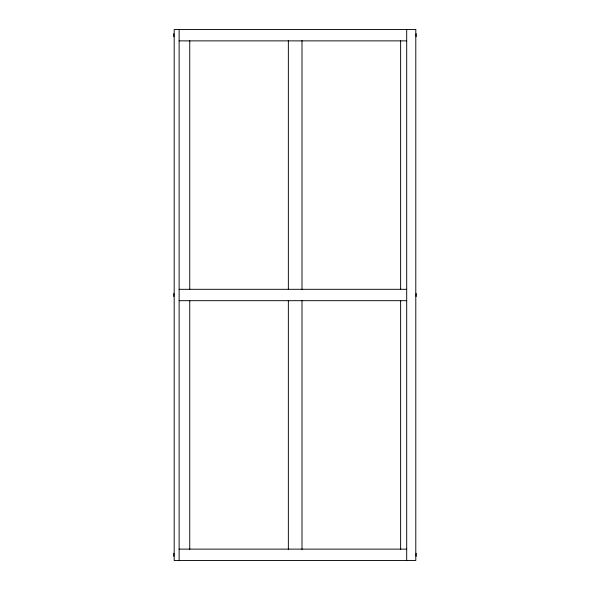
<?xml version="1.0" encoding="UTF-8"?>
<svg xmlns="http://www.w3.org/2000/svg" width="590" height="590" viewBox="0 0 590 590"><rect width="100%" height="100%" fill="white"/><g stroke="black" fill="none" stroke-linecap="round" stroke-linejoin="round"><path stroke-width="0.89" d="M179.124 40.88L406.694 40.88M179.124 289.314L406.694 289.314M179.124 300.686L406.694 300.686M179.124 549.12L406.694 549.12M416.171 33.674L416.171 36.705M416.186 293.481L416.171 296.519M416.171 553.295L416.171 556.326M406.694 29.5L406.694 560.5M400.625 40.562L400.625 289.469M400.625 300.531L400.625 549.438M302.006 40.562L302.006 289.469M302.006 300.531L302.006 549.438M288.355 40.562L288.355 289.469M288.355 300.531L288.355 549.438M189.744 40.562L189.744 289.469M189.744 300.531L189.744 549.438M179.124 29.5L179.124 560.5M173.814 33.674L173.814 36.705M173.814 293.481L173.814 296.519M173.814 553.295L173.814 556.326M415.795 29.5L174.19 29.5L174.19 560.5L415.795 560.5L415.795 29.5"/></g></svg>
